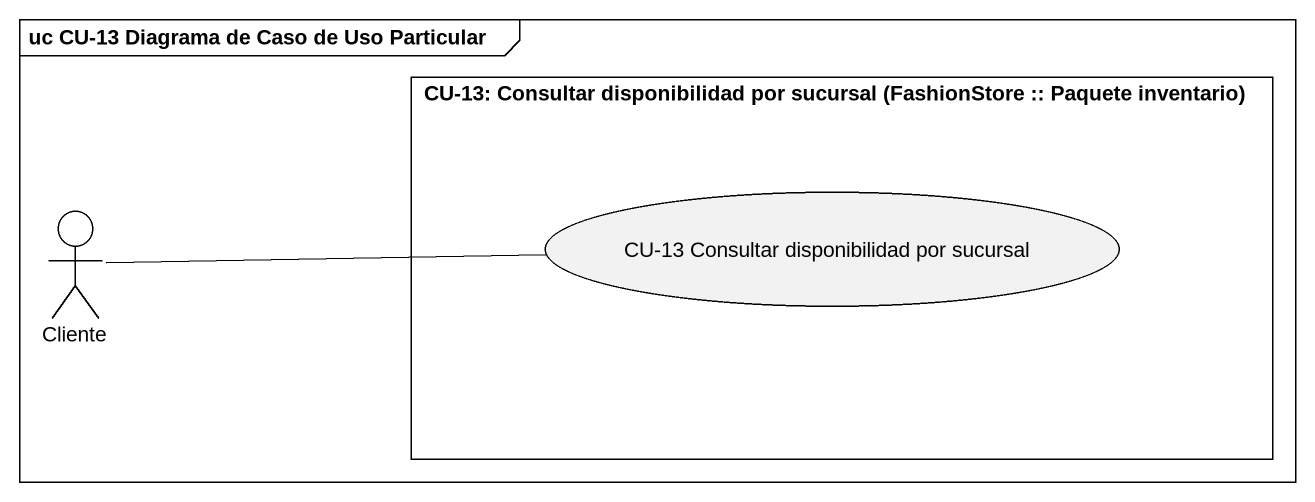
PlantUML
@startuml
mainframe uc CU-13 Diagrama de Caso de Uso Particular
rectangle "CU-13: Consultar disponibilidad por sucursal (FashionStore :: Paquete inventario)" as CU_13_Consultar {
  usecase "CU-13 Consultar disponibilidad por sucursal" as CU_13_Consultar_2
}
actor Cliente
Cliente -right- CU_13_Consultar_2
@enduml
